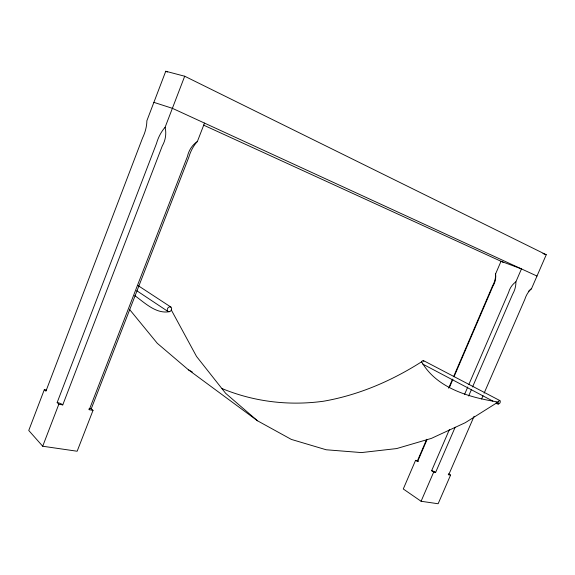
<?xml version="1.0" encoding="UTF-8"?>
<svg xmlns="http://www.w3.org/2000/svg" width="575" height="575" viewBox="0 0 575 575"><rect width="100%" height="100%" fill="white"/><g stroke="black" fill="none" stroke-linecap="round" stroke-linejoin="round"><path stroke-width="0.86" d="M421.418 362.617L422.086 361.035L423.308 360.511L499.883 400.581C501.774 402.586 497.713 406 496.024 402.766M46.647 390.058L44.333 389.613L28.75 430.474L42.701 446.229L77.151 451.238L93.013 410.378L91.274 408.724A4.334 1.15 19.1 0 0 89.642 408.609M484.1 393.214L524.853 299.302A15.317 9.243 -66.3 0 1 531.501 288.693L546.25 254.725L184.697 76.231L165.751 71.25L146.862 120.779A21.771 10.264 -69.2 0 1 142.528 138.05L45.914 391.201L44.333 389.613M165.097 127.298A23.137 20.829 -78.9 0 1 162.294 145.892L62.761 404.901L58.837 404.189L57.162 402.514L156.493 143.506A23.086 11.55 -68.9 0 1 165.097 127.298L184.697 76.231M42.701 446.229L58.837 404.189M93.013 410.378L89.276 409.702L187.421 156.522A21.879 18.738 -73.8 0 1 197.369 141.515L204.513 123.093M91.274 408.724L188.837 157.183A22.425 11.838 -68.7 0 1 197.369 141.515M418.341 461.502A3.019 0.575 24 0 0 417.5 460.704L415.574 460.338L403.283 488.98L421.087 501.271L438.136 503.75L450.57 475.108L448.5 473.786M453.589 376.661L492.509 286.027A15.561 9.991 -66.8 0 0 495.585 273.923L501.012 261.287L521.46 268.906L515.883 281.808A15.906 9.962 -66.6 0 1 512.67 294.148L472.549 386.975M417.5 460.704L426.7 439.278M448.637 388.197L452.525 379.133M427.124 439.386L417.572 461.624L415.574 460.338M449.413 387.485L452.949 379.248M454.013 376.776L492.933 286.163A15.288 11.744 -64.8 0 0 495.585 273.923M455.156 427.225L435.627 472.406L433.701 472.053L431.631 470.717L449.363 429.647M464.607 394.321L467.798 386.932M468.862 384.467L508.58 292.467A15.928 12.736 -63.7 0 1 515.883 281.808M421.087 501.271L433.701 472.053M468.647 396.01L471.486 389.44M448.234 474.44A3.04 0.575 24.4 0 0 448.708 474.77L474.088 416.286M481.598 398.985L483.029 395.686M169.014 311.743C155.775 313.964 144.713 302.694 134.715 295.6M499.883 400.581C498.432 400.538 497.138 403.068 498.388 404.009M448.708 474.77L450.57 475.108M153.884 102.364L172.385 108.316L536.992 276.05M222.043 388.563C254.121 401.846 289.153 405.964 323.509 401.228C358.635 395.097 391.64 380.894 421.612 361.783C436.713 388.405 469.818 397.584 498.122 402.011L465.304 422.683L431.401 438.387L396.678 448.565L361.459 452.582L326.169 449.765L291.317 439.408L257.55 420.814L188.363 369.768L157.298 343.311L129.418 309.285M542.951 253.575L546.25 254.725M203.493 125.077L503.348 262.358M136.749 290.706L168.015 311.506C170.43 312.865 173.025 308.782 170.912 307.079L138.007 285.545M170.912 307.079C168.489 305.706 165.888 309.803 168.015 311.506M165.751 71.25L167.361 72.04M422.754 364.09L492.876 401.098M423.308 360.511L423.854 361.574M188.363 369.768L192.273 371.967M257.55 420.814L225.644 393.322L196.513 356.421L171.206 309.781M528.353 291.503A15.618 12.693 -63.1 0 1 529.086 290.72M529.855 289.987A15.618 12.693 -63.1 0 1 531.501 288.693M89.276 409.702A4.334 1.15 19.1 0 1 88.909 408.962M57.162 402.514A4.492 1.208 18.5 0 1 62.761 404.901M431.631 470.717A3.091 0.604 24.3 0 1 435.627 472.406"/></g></svg>
